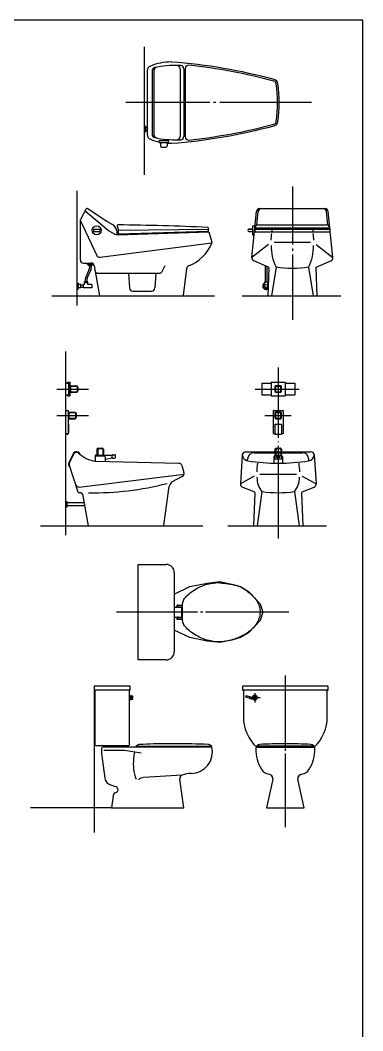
# Model space of a CAD drawing. Header units: inches. Extents: x -1249499 to 290957, y -589671 to 1013543.
# Drawn here: x -1185223 to -1183143, y 297588 to 303723 of the extents above; entities that cross this region are included whole.
import ezdxf

# ---------------------------------------------------------------- set-up
doc = ezdxf.new("R2010")
doc.units = ezdxf.units.IN
doc.header["$MEASUREMENT"] = 0
doc.layers.add('1BATH', color=1, linetype='Continuous')

msp = doc.modelspace()

# ---------------------------------------------------------------- linework, layer by layer
at = {"layer": '1BATH'}
for p, q in [((-1184471.1, 303561.9), (-1184471.1, 302785.2)), ((-1184252.4, 303427.8), (-1184252.4, 303017.5)), ((-1184229.7, 303427.8), (-1184229.7, 303017.5)), ((-1184221.7, 303430), (-1184221.7, 303015.4)), ((-1184451.1, 303416.9), (-1184451.1, 303028.4)), ((-1184422.1, 303416), (-1184422.1, 303029.4)), ((-1184412, 303416), (-1184412, 303029.4)), ((-1184072.1, 303222.7), (-1184582.4, 303222.7)), ((-1184034.6, 303222.7), (-1184049.6, 303222.7)), ((-1183454.8, 303222.7), (-1184010.7, 303222.7)), ((-1184451.1, 303072.7), (-1184461.1, 303072.7)), ((-1184451.1, 303052.7), (-1184461.1, 303052.7)), ((-1184378.8, 302992.7), (-1184323.4, 302992.7)), ((-1184378.8, 302980.2), (-1184378.8, 302992.7)), ((-1184323.4, 302980.2), (-1184323.4, 302992.7)), ((-1184378.8, 302980.2), (-1184323.4, 302980.2)), ((-1184371.1, 302980.2), (-1184371.1, 302959.6)), ((-1184364.1, 302952.6), (-1184338.1, 302952.6)), ((-1184331.1, 302980.2), (-1184331.1, 302959.6)), ((-1184878.4, 302686.6), (-1184878.4, 301992)), ((-1183570.5, 302713), (-1183570.5, 302362.1)), ((-1184824.5, 302574.4), (-1184857.2, 302513.2)), ((-1184829.4, 302565.2), (-1184686.6, 302447)), ((-1184810.2, 302578), (-1184697.2, 302503.1)), ((-1183816, 302283.1), (-1183789, 302561.5)), ((-1183786.9, 302478.6), (-1183778.8, 302561.5)), ((-1183769.1, 302579.7), (-1183371.9, 302579.7)), ((-1183354.1, 302478.6), (-1183362.2, 302561.5)), ((-1183325, 302283.1), (-1183352, 302561.5)), ((-1184858.4, 302508.5), (-1184858.4, 302269.1)), ((-1184858.4, 302508.5), (-1184758.4, 302295.6)), ((-1184695.7, 302502.2), (-1184661.8, 302483.8)), ((-1184777.3, 302454.2), (-1184739.5, 302454.2)), ((-1184777.3, 302441.1), (-1184739.5, 302441.1)), ((-1184680.5, 302442.6), (-1184647.7, 302424.7)), ((-1184654.4, 302476.8), (-1184638.3, 302450.9)), ((-1184637, 302446), (-1184637, 302421.2)), ((-1184633.8, 302474.8), (-1184629.1, 302451.9)), ((-1184631.6, 302421), (-1184076.8, 302438.5)), ((-1184628.5, 302443.1), (-1184628.9, 302431.5)), ((-1184623.8, 302426.3), (-1184083.5, 302443.4)), ((-1184623.5, 302447.9), (-1184081, 302454.8)), ((-1184076.8, 302438.5), (-1184059.1, 302375.4)), ((-1183834.1, 302454.2), (-1183813, 302454.2)), ((-1183834.1, 302441.1), (-1183813, 302441.1)), ((-1183813, 302454.2), (-1183833.6, 302454.2)), ((-1183813, 302475.4), (-1183813, 302420)), ((-1183813, 302475.4), (-1183797.4, 302475.4)), ((-1183800.9, 302438.5), (-1183340.7, 302438.5)), ((-1183799.3, 302454.8), (-1183342.2, 302454.8)), ((-1183798.5, 302463.6), (-1183343, 302463.6)), ((-1183797.7, 302460.8), (-1183797.7, 302443.5)), ((-1183777.7, 302480.8), (-1183363.3, 302480.8)), ((-1183694.9, 302463.6), (-1183694.9, 302438.5)), ((-1183446.1, 302463.6), (-1183446.1, 302438.5)), ((-1183343.3, 302460.8), (-1183343.3, 302443.5)), ((-1183813, 302420), (-1183802.7, 302420)), ((-1184737.5, 302284.3), (-1184058.6, 302372.7)), ((-1183716, 302361.7), (-1183816, 302283.1)), ((-1183681.5, 302375.4), (-1183459.5, 302375.4)), ((-1183570.5, 302338.1), (-1183570.5, 302323.1)), ((-1183425, 302361.7), (-1183325, 302283.1)), ((-1183715.6, 302223.1), (-1183804.3, 302263.1)), ((-1183570.5, 302300.7), (-1183570.5, 301904.8)), ((-1183425.4, 302223.1), (-1183336.7, 302263.1)), ((-1184838.4, 302249.1), (-1184793.8, 302249.1)), ((-1184804.2, 302211.6), (-1184825.1, 302163)), ((-1184817.5, 302249.1), (-1184817.5, 302244.1)), ((-1184817.5, 302244.1), (-1184780.6, 302244.1)), ((-1184795, 302207.6), (-1184815.9, 302159)), ((-1184812.5, 302244.1), (-1184812.5, 302239.1)), ((-1184812.5, 302239.1), (-1184782.5, 302239.1)), ((-1184807.5, 302239.1), (-1184807.5, 302234.1)), ((-1184807.5, 302234.1), (-1184787.5, 302234.1)), ((-1184802.5, 302234.1), (-1184802.5, 302219.5)), ((-1184792.5, 302234.1), (-1184792.5, 302219.5)), ((-1184787.5, 302239.1), (-1184787.5, 302234.1)), ((-1184782.5, 302244.1), (-1184782.5, 302239.1)), ((-1184774.1, 302232.5), (-1184742.1, 302049.1)), ((-1184361.4, 302197.6), (-1184343.2, 302233.2)), ((-1184231.6, 302051), (-1184211.5, 302216.7)), ((-1183735.5, 302232), (-1183735.5, 302134.1)), ((-1183725.5, 302227.5), (-1183725.5, 302134.1)), ((-1183712.7, 302218.3), (-1183719.8, 302049.1)), ((-1183669.2, 302225), (-1183697.5, 302049.1)), ((-1183471.8, 302225), (-1183443.5, 302049.1)), ((-1183428.3, 302218.3), (-1183421.2, 302049.1)), ((-1184831.7, 302119.1), (-1184831.7, 302134.1)), ((-1184811.7, 302134.1), (-1184831.7, 302134.1)), ((-1184826.7, 302134.1), (-1184826.7, 302155)), ((-1184816.7, 302134.1), (-1184816.7, 302155)), ((-1184811.7, 302119.1), (-1184811.7, 302134.1)), ((-1184749.3, 302186.6), (-1184379.2, 302186.6)), ((-1184565.8, 302186.6), (-1184558.9, 302097.7)), ((-1184398.5, 302186.6), (-1184406, 302097.6)), ((-1183740.5, 302134.1), (-1183740.5, 302109.1)), ((-1183740.5, 302134.1), (-1183720.5, 302134.1)), ((-1183720.5, 302134.1), (-1183720.5, 302109.1)), ((-1184854.7, 302119.1), (-1184868.4, 302119.1)), ((-1184854.7, 302099.1), (-1184868.4, 302099.1)), ((-1184854.7, 302116.4), (-1184838.4, 302116.4)), ((-1184854.7, 302101.7), (-1184838.4, 302101.7)), ((-1184831.7, 302119.1), (-1184838.4, 302119.1)), ((-1184788.4, 302099.1), (-1184838.4, 302099.1)), ((-1184811.7, 302129.1), (-1184831.7, 302129.1)), ((-1184788.4, 302119.1), (-1184811.7, 302119.1)), ((-1184788.4, 302119.1), (-1184788.4, 302099.1)), ((-1184539, 302079.2), (-1184425.9, 302079.2)), ((-1185031.4, 302049.1), (-1184044.1, 302049.1)), ((-1183875.7, 302049.1), (-1183276.8, 302049.1)), ((-1184947.4, 301711.6), (-1184947.4, 300597.1)), ((-1183656.3, 301614.2), (-1183656.3, 301188.9)), ((-1184947.4, 301519.2), (-1184929.4, 301519.2)), ((-1184936.4, 301526.2), (-1184936.4, 301519.2)), ((-1184936.4, 301526.2), (-1184922.4, 301526.2)), ((-1184929.4, 301519.2), (-1184929.4, 301449.2)), ((-1184922.4, 301526.2), (-1184922.4, 301442.2)), ((-1183756.3, 301519.2), (-1183698.3, 301519.2)), ((-1183756.3, 301519.2), (-1183756.3, 301449.2)), ((-1183698.3, 301526.2), (-1183614.3, 301526.2)), ((-1183698.3, 301526.2), (-1183698.3, 301442.2)), ((-1183614.3, 301526.2), (-1183614.3, 301442.2)), ((-1183614.3, 301519.2), (-1183556.3, 301519.2)), ((-1183556.3, 301519.2), (-1183556.3, 301449.2)), ((-1185000.6, 301484.2), (-1184809.2, 301484.2)), ((-1184922.4, 301499), (-1184917.4, 301499)), ((-1184922.4, 301469.5), (-1184917.4, 301469.5)), ((-1184917.4, 301504.2), (-1184917.4, 301464.2)), ((-1184917.4, 301504.2), (-1184877.4, 301504.2)), ((-1184917.4, 301500.8), (-1184877.4, 301500.8)), ((-1184917.4, 301467.6), (-1184877.4, 301467.6)), ((-1184917.4, 301464.2), (-1184877.4, 301464.2)), ((-1184877.4, 301504.2), (-1184877.4, 301464.2)), ((-1184872.4, 301495.8), (-1184872.4, 301472.6)), ((-1183796.8, 301484.2), (-1183529.1, 301484.2)), ((-1184947.4, 301449.2), (-1184929.4, 301449.2)), ((-1184936.4, 301449.2), (-1184936.4, 301442.2)), ((-1184936.4, 301442.2), (-1184922.4, 301442.2)), ((-1183756.3, 301449.2), (-1183698.3, 301449.2)), ((-1183698.3, 301442.2), (-1183614.3, 301442.2)), ((-1183614.3, 301449.2), (-1183556.3, 301449.2)), ((-1184947.4, 301354.2), (-1184932.4, 301354.2)), ((-1184932.4, 301354.2), (-1184932.4, 301214.2)), ((-1184932.4, 301339), (-1184927.4, 301339)), ((-1184927.4, 301344.2), (-1184927.4, 301304.2)), ((-1184927.4, 301344.2), (-1184887.4, 301344.2)), ((-1184927.4, 301340.8), (-1184887.4, 301340.8)), ((-1184887.4, 301344.2), (-1184887.4, 301304.2)), ((-1184882.4, 301335.8), (-1184882.4, 301312.6)), ((-1183686.3, 301354.2), (-1183686.3, 301214.2)), ((-1183686.3, 301354.2), (-1183626.3, 301354.2)), ((-1183626.3, 301354.2), (-1183626.3, 301214.2)), ((-1185000.6, 301324.2), (-1184809.2, 301324.2)), ((-1184932.4, 301309.5), (-1184927.4, 301309.5)), ((-1184927.4, 301307.6), (-1184887.4, 301307.6)), ((-1184927.4, 301304.2), (-1184887.4, 301304.2)), ((-1183737, 301324.2), (-1183577.4, 301324.2)), ((-1184947.4, 301214.2), (-1184932.4, 301214.2)), ((-1184940.5, 301214.2), (-1184940.5, 301211.2)), ((-1184932.4, 301271.2), (-1184929.4, 301271.2)), ((-1184929.4, 301271.2), (-1184929.4, 301216.2)), ((-1183686.3, 301214.2), (-1183677.1, 301214.2)), ((-1183677.1, 301271.2), (-1183677.1, 301211.2)), ((-1183677.1, 301271.2), (-1183635.5, 301271.2)), ((-1183635.5, 301271.2), (-1183635.5, 301211.2)), ((-1183635.5, 301214.2), (-1183626.3, 301214.2)), ((-1184940.5, 301211.2), (-1184934.4, 301211.2)), ((-1183677.1, 301211.2), (-1183635.5, 301211.2)), ((-1183656.3, 301164.9), (-1183656.3, 301162.2)), ((-1184902.3, 301090.1), (-1184927.8, 301039)), ((-1184757, 301118.4), (-1184757, 301088.4)), ((-1184752, 301123.4), (-1184722, 301123.4)), ((-1184752, 301123), (-1184752, 301083.4)), ((-1184749, 301126), (-1184725, 301126)), ((-1184722, 301123), (-1184722, 301083.4)), ((-1184717, 301118.4), (-1184717, 301088.4)), ((-1183854.8, 301102.9), (-1183457.7, 301102.9)), ((-1183801.9, 301097.5), (-1183510.6, 301097.5)), ((-1183676.3, 301118.4), (-1183676.3, 301088.4)), ((-1183671.3, 301123.4), (-1183641.3, 301123.4)), ((-1183671.3, 301123), (-1183671.3, 301083.4)), ((-1183668.3, 301126), (-1183644.3, 301126)), ((-1183656.3, 301139.7), (-1183656.3, 300576.6)), ((-1183641.3, 301123), (-1183641.3, 301083.4)), ((-1183636.3, 301118.4), (-1183636.3, 301088.4)), ((-1184898.7, 301088.3), (-1184924.2, 301037.3)), ((-1184767, 301078.4), (-1184767, 301045.6)), ((-1184766.4, 301045.5), (-1184260.5, 301034)), ((-1184762, 301083.4), (-1184665.4, 301083.4)), ((-1184762, 301078.4), (-1184712, 301078.4)), ((-1184707, 301073.4), (-1184707, 301044.2)), ((-1184707, 301058.6), (-1184665.4, 301066.3)), ((-1184665.4, 301066.3), (-1184665.4, 301083.4)), ((-1184665.4, 301082.2), (-1184664.1, 301082.2)), ((-1184665.4, 301067.4), (-1184664.1, 301067.4)), ((-1184664.1, 301068.5), (-1184664.1, 301082.3)), ((-1184661.1, 301085.3), (-1184648.4, 301085.3)), ((-1184661.1, 301065.5), (-1184648.4, 301065.5)), ((-1184645.4, 301068.5), (-1184645.4, 301082.3)), ((-1184644, 301070.5), (-1184644, 301080.3)), ((-1183874.8, 301084.7), (-1183886.3, 300908.3)), ((-1183874.6, 301086.6), (-1183874.8, 301084.7)), ((-1183841.9, 301047.9), (-1183841.9, 301057.5)), ((-1183682.3, 301073.4), (-1183682.3, 301034.2)), ((-1183677.3, 301078.4), (-1183675.9, 301078.4)), ((-1183675.9, 301080.4), (-1183675.9, 301058.6)), ((-1183636.6, 301058.6), (-1183675.9, 301058.6)), ((-1183672.9, 301083.4), (-1183662.3, 301083.4)), ((-1183650.2, 301083.4), (-1183639.6, 301083.4)), ((-1183636.6, 301080.4), (-1183636.6, 301058.6)), ((-1183636.6, 301078.4), (-1183635.3, 301078.4)), ((-1183630.3, 301073.4), (-1183630.3, 301034.2)), ((-1183470.6, 301047.9), (-1183470.6, 301057.5)), ((-1183470.6, 301047.9), (-1183470.6, 301057.5)), ((-1183437.9, 301086.6), (-1183437.8, 301084.7)), ((-1183437.8, 301084.7), (-1183426.3, 300908.3)), ((-1184925.3, 301022.1), (-1184872.2, 300861.1)), ((-1184864.3, 300889.5), (-1184228.4, 300968.3)), ((-1184240.9, 301019.4), (-1184228.9, 300976.6)), ((-1183767.2, 300968.3), (-1183545.3, 300968.3)), ((-1184239.2, 300953.3), (-1184303.6, 300918.1)), ((-1183801.8, 300954.5), (-1183886.3, 300908.3)), ((-1183510.8, 300954.5), (-1183426.3, 300908.3)), ((-1184854.4, 300854.2), (-1184862.7, 300854.2)), ((-1184844.6, 300845.9), (-1184811.1, 300654.2)), ((-1184351.7, 300656.1), (-1184318.1, 300891.8)), ((-1183801.4, 300859.5), (-1183874.6, 300888.2)), ((-1183798.5, 300854.8), (-1183805.5, 300654.2)), ((-1183755, 300861.4), (-1183783.3, 300654.2)), ((-1183557.6, 300861.4), (-1183529.3, 300654.2)), ((-1183514.1, 300854.8), (-1183507, 300654.2)), ((-1183511.1, 300859.5), (-1183438, 300888.2)), ((-1184835.6, 300794.2), (-1184937.4, 300794.2)), ((-1184832.1, 300774.2), (-1184937.4, 300774.2)), ((-1185100.4, 300654.2), (-1184113.2, 300654.2)), ((-1183961.5, 300654.2), (-1183362.5, 300654.2)), ((-1184145.8, 300129.9), (-1184638.4, 300129.9)), ((-1184115, 300129.9), (-1184128, 300129.9)), ((-1183591.1, 300129.9), (-1184097.2, 300129.9)), ((-1183613, 299319.5), (-1183613, 299745.3)), ((-1184774.5, 299666), (-1184774.5, 298791.6)), ((-1184559.5, 299626), (-1184554.5, 299626)), ((-1184554.5, 299621), (-1184551.8, 299621)), ((-1184551.8, 299621.7), (-1184541.8, 299621.7)), ((-1184551.8, 299621.7), (-1184551.8, 299602.8)), ((-1184541.8, 299621.7), (-1184541.8, 299602.8)), ((-1184541.8, 299621), (-1184539.1, 299621)), ((-1183851.9, 299620.9), (-1183854.2, 299615.1)), ((-1183821.2, 299613), (-1183851.9, 299620.9)), ((-1183821.2, 299613), (-1183805.9, 299617.1)), ((-1184559.5, 299596), (-1184554.5, 299596)), ((-1184554.5, 299601), (-1184539.1, 299601)), ((-1184551.8, 299615.1), (-1184541.8, 299615.1)), ((-1184551.8, 299602.8), (-1184541.8, 299602.8)), ((-1183822.5, 299602.8), (-1183854.2, 299615.1)), ((-1183827.8, 299611), (-1183766.7, 299611)), ((-1183822.5, 299602.8), (-1183804.3, 299603.2)), ((-1183613, 299288.8), (-1183613, 299301.7)), ((-1183613, 298825), (-1183613, 299270.9)), ((-1184669.5, 298941), (-1185159.9, 298941))]:
    msp.add_line(p, q, dxfattribs=at)
at = {"layer": '1BATH', "color": 1}
for p, q in [((-1184461.1, 303077.7), (-1184471.1, 303082.7)), ((-1184461.1, 303062.7), (-1184461.1, 303077.7)), ((-1184461.1, 303047.7), (-1184461.1, 303062.7)), ((-1184471.1, 303042.7), (-1184461.1, 303047.7)), ((-1184868.4, 302124.1), (-1184878.4, 302129.1)), ((-1184878.4, 302089.1), (-1184868.4, 302094.1)), ((-1184868.4, 302109.1), (-1184868.4, 302124.1)), ((-1184868.4, 302094.1), (-1184868.4, 302109.1)), ((-1184854.7, 302099.1), (-1184854.7, 302119.1)), ((-1184838.4, 302099.1), (-1184838.4, 302119.1)), ((-1184937.4, 300799.2), (-1184947.4, 300804.2)), ((-1184937.4, 300784.2), (-1184937.4, 300799.2)), ((-1184937.4, 300769.2), (-1184937.4, 300784.2)), ((-1184947.4, 300764.2), (-1184937.4, 300769.2)), ((-1184507.2, 299839.9), (-1184507.2, 300419.9)), ((-1184507.2, 300419.9), (-1184337.2, 300419.9)), ((-1184287.2, 300369.9), (-1184287.2, 300239.9)), ((-1184193, 300284.9), (-1184087, 300305.3)), ((-1184116.3, 300290), (-1184106.6, 300293.6)), ((-1184106.6, 300293.6), (-1184097, 300296.8)), ((-1184097, 300296.8), (-1184087.4, 300299.5)), ((-1184087.4, 300299.5), (-1184077.8, 300301.9)), ((-1184087, 300305.3), (-1184011.2, 300314.9)), ((-1184077.8, 300301.9), (-1184068.5, 300303.8)), ((-1184068.5, 300303.8), (-1184059.5, 300305.4)), ((-1184059.5, 300305.4), (-1184050.9, 300306.7)), ((-1184050.9, 300306.7), (-1184043, 300307.7)), ((-1184043, 300307.7), (-1184035.9, 300308.4)), ((-1184035.9, 300308.4), (-1184029.7, 300308.9)), ((-1184029.7, 300308.9), (-1184024.6, 300309.3)), ((-1184024.6, 300309.3), (-1184020.5, 300309.5)), ((-1184020.5, 300309.5), (-1184017.4, 300309.6)), ((-1184017.4, 300309.6), (-1184014.9, 300309.5)), ((-1184014.9, 300309.5), (-1184012.7, 300309.3)), ((-1184012.7, 300309.3), (-1184010.5, 300309)), ((-1184011.2, 300314.9), (-1183938.5, 300299.9)), ((-1184010.5, 300309), (-1184008, 300308.6)), ((-1184008, 300308.6), (-1184004.8, 300308)), ((-1184004.8, 300308), (-1184000.8, 300307.4)), ((-1184000.8, 300307.4), (-1183995.7, 300306.7)), ((-1183995.7, 300306.7), (-1183989.5, 300305.8)), ((-1183989.5, 300305.8), (-1183982.6, 300304.9)), ((-1183982.6, 300304.9), (-1183975, 300303.9)), ((-1183975, 300303.9), (-1183966.9, 300302.8)), ((-1183966.9, 300302.8), (-1183958.7, 300301.6)), ((-1183958.7, 300301.6), (-1183950.4, 300300.2)), ((-1183950.4, 300300.2), (-1183942.2, 300298.8)), ((-1183942.2, 300298.8), (-1183934.4, 300297.3)), ((-1183938.5, 300299.9), (-1183885.6, 300284.9)), ((-1183934.4, 300297.3), (-1183927, 300295.7)), ((-1183927, 300295.7), (-1183920, 300294.1)), ((-1183920, 300294.1), (-1183913.6, 300292.6)), ((-1183913.6, 300292.6), (-1183907.8, 300291.1)), ((-1184287.2, 300239.9), (-1184193, 300284.9)), ((-1184287.2, 300239.9), (-1184287.2, 300019.9)), ((-1184214.2, 300226), (-1184207.2, 300232.9)), ((-1184207.2, 300232.9), (-1184199.6, 300239.7)), ((-1184199.6, 300239.7), (-1184191.3, 300246.5)), ((-1184191.3, 300246.5), (-1184182.6, 300253.1)), ((-1184182.6, 300253.1), (-1184173.5, 300259.5)), ((-1184173.5, 300259.5), (-1184164.1, 300265.6)), ((-1184164.1, 300265.6), (-1184154.7, 300271.3)), ((-1184154.7, 300271.3), (-1184145.2, 300276.6)), ((-1184145.2, 300276.6), (-1184135.6, 300281.5)), ((-1184135.6, 300281.5), (-1184125.9, 300285.9)), ((-1184125.9, 300285.9), (-1184116.3, 300290)), ((-1183907.8, 300291.1), (-1183902.6, 300289.6)), ((-1183902.6, 300289.6), (-1183898.1, 300288.4)), ((-1183898.1, 300288.4), (-1183894.4, 300287.3)), ((-1183894.4, 300287.3), (-1183891.5, 300286.4)), ((-1183891.5, 300286.4), (-1183889.2, 300285.7)), ((-1183889.2, 300285.7), (-1183887.3, 300285)), ((-1183887.3, 300285), (-1183885.7, 300284.3)), ((-1183885.7, 300284.3), (-1183884.1, 300283.5)), ((-1183885.6, 300284.9), (-1183837.5, 300254.9)), ((-1183884.1, 300283.5), (-1183882.3, 300282.5)), ((-1183882.3, 300282.5), (-1183880.2, 300281.2)), ((-1183880.2, 300281.2), (-1183877.6, 300279.6)), ((-1183877.6, 300279.6), (-1183874.2, 300277.5)), ((-1183874.2, 300277.5), (-1183870.2, 300274.9)), ((-1183870.2, 300274.9), (-1183865.5, 300272)), ((-1183865.5, 300272), (-1183860.4, 300268.6)), ((-1183860.4, 300268.6), (-1183854.8, 300264.8)), ((-1183854.8, 300264.8), (-1183848.8, 300260.6)), ((-1183848.8, 300260.6), (-1183842.6, 300256)), ((-1183842.6, 300256), (-1183836.2, 300251.1)), ((-1183837.5, 300254.9), (-1183765.8, 300181.2)), ((-1183836.2, 300251.1), (-1183829.6, 300245.8)), ((-1183829.6, 300245.8), (-1183823, 300240.1)), ((-1183823, 300240.1), (-1183816.5, 300234.1)), ((-1183816.5, 300234.1), (-1183810, 300227.8)), ((-1184272.1, 300172.9), (-1184237.2, 300172.9)), ((-1184272.1, 300172.9), (-1184272.1, 300162.9)), ((-1184267.1, 300175.6), (-1184267.1, 300157)), ((-1184237.2, 300168.8), (-1184237.1, 300175.5)), ((-1184237.2, 300161.8), (-1184237.2, 300168.8)), ((-1184237.1, 300175.5), (-1184236.6, 300181.9)), ((-1184236.6, 300181.9), (-1184235.7, 300188.1)), ((-1184235.7, 300188.1), (-1184234.3, 300194.2)), ((-1184234.3, 300194.2), (-1184232.2, 300200.2)), ((-1184232.2, 300200.2), (-1184229.2, 300206.4)), ((-1184229.2, 300206.4), (-1184225.2, 300212.7)), ((-1184225.2, 300212.7), (-1184220.2, 300219.3)), ((-1184220.2, 300219.3), (-1184214.2, 300226)), ((-1183810, 300227.8), (-1183803.7, 300221.1)), ((-1183803.7, 300221.1), (-1183797.7, 300214.1)), ((-1183797.7, 300214.1), (-1183792, 300206.8)), ((-1183792, 300206.8), (-1183786.8, 300199.1)), ((-1183786.8, 300199.1), (-1183782, 300191.1)), ((-1183782, 300191.1), (-1183777.8, 300182.9)), ((-1183777.8, 300182.9), (-1183774.2, 300174.4)), ((-1183774.2, 300174.4), (-1183771.1, 300165.6)), ((-1183765.8, 300181.2), (-1183749.6, 300129.9)), ((-1184287.2, 300159.9), (-1184244.6, 300159.9)), ((-1184272.1, 300162.9), (-1184237.2, 300162.9)), ((-1184244.6, 300159.9), (-1184244.6, 300099.9)), ((-1184237.2, 300154.3), (-1184237.2, 300161.8)), ((-1184237.2, 300146.5), (-1184237.2, 300154.3)), ((-1184237.2, 300138.4), (-1184237.2, 300146.5)), ((-1184237.2, 300130.2), (-1184237.2, 300138.4)), ((-1184237.2, 300122), (-1184237.2, 300130.2)), ((-1184237.2, 300113.9), (-1184237.2, 300122)), ((-1184237.2, 300106), (-1184237.2, 300113.9)), ((-1183771.1, 300165.6), (-1183768.8, 300156.6)), ((-1183768.4, 300109.5), (-1183770.7, 300099.9)), ((-1183768.8, 300156.6), (-1183767.2, 300147.5)), ((-1183766.9, 300119.1), (-1183768.4, 300109.5)), ((-1183767.2, 300147.5), (-1183766.3, 300138.1)), ((-1183766.2, 300128.7), (-1183766.9, 300119.1)), ((-1183766.3, 300138.1), (-1183766.2, 300128.7)), ((-1183749.6, 300129.9), (-1183765.6, 300078.2)), ((-1184287.2, 300099.9), (-1184244.6, 300099.9)), ((-1184272.1, 300096.9), (-1184237.2, 300096.9)), ((-1184272.1, 300096.9), (-1184272.1, 300086.9)), ((-1184272.1, 300086.9), (-1184237.2, 300086.9)), ((-1184267.1, 300102.8), (-1184267.1, 300083.5)), ((-1184237.2, 300098.5), (-1184237.2, 300106)), ((-1184237.2, 300091.4), (-1184237.2, 300098.5)), ((-1184237.1, 300084.7), (-1184237.2, 300091.4)), ((-1184236.6, 300078.2), (-1184237.1, 300084.7)), ((-1184235.7, 300072), (-1184236.6, 300078.2)), ((-1184234.3, 300065.9), (-1184235.7, 300072)), ((-1184232.2, 300059.7), (-1184234.3, 300065.9)), ((-1184229.2, 300053.5), (-1184232.2, 300059.7)), ((-1184225.2, 300047.2), (-1184229.2, 300053.5)), ((-1184220.2, 300040.6), (-1184225.2, 300047.2)), ((-1183765.6, 300078.2), (-1183837.5, 300004.9)), ((-1183795.4, 300048.7), (-1183800.9, 300041.9)), ((-1183790.3, 300056.1), (-1183795.4, 300048.7)), ((-1183785.4, 300064.1), (-1183790.3, 300056.1)), ((-1183781, 300072.5), (-1183785.4, 300064.1)), ((-1183777, 300081.3), (-1183781, 300072.5)), ((-1183773.5, 300090.5), (-1183777, 300081.3)), ((-1183770.7, 300099.9), (-1183773.5, 300090.5)), ((-1184287.2, 300019.9), (-1184287.2, 299889.9)), ((-1184193, 299974.9), (-1184287.2, 300019.9)), ((-1184214.2, 300033.8), (-1184220.2, 300040.6)), ((-1184207.2, 300027), (-1184214.2, 300033.8)), ((-1184199.6, 300020.1), (-1184207.2, 300027)), ((-1184191.3, 300013.3), (-1184199.6, 300020.1)), ((-1184182.6, 300006.7), (-1184191.3, 300013.3)), ((-1184173.5, 300000.3), (-1184182.6, 300006.7)), ((-1184164.2, 299994.2), (-1184173.5, 300000.3)), ((-1184154.7, 299988.5), (-1184164.2, 299994.2)), ((-1184145.2, 299983.2), (-1184154.7, 299988.5)), ((-1183837.5, 300004.9), (-1183885.6, 299974.9)), ((-1183874.6, 299985.7), (-1183881, 299982.5)), ((-1183868.3, 299989.2), (-1183874.6, 299985.7)), ((-1183862, 299992.8), (-1183868.3, 299989.2)), ((-1183855.8, 299996.6), (-1183862, 299992.8)), ((-1183849.6, 300000.7), (-1183855.8, 299996.6)), ((-1183843.4, 300004.9), (-1183849.6, 300000.7)), ((-1183837.2, 300009.3), (-1183843.4, 300004.9)), ((-1183831, 300014), (-1183837.2, 300009.3)), ((-1183824.7, 300018.9), (-1183831, 300014)), ((-1183818.6, 300024), (-1183824.7, 300018.9)), ((-1183812.5, 300029.6), (-1183818.6, 300024)), ((-1183806.6, 300035.5), (-1183812.5, 300029.6)), ((-1183800.9, 300041.9), (-1183806.6, 300035.5)), ((-1184087, 299954.5), (-1184193, 299974.9)), ((-1184135.6, 299978.3), (-1184145.2, 299983.2)), ((-1184126, 299973.8), (-1184135.6, 299978.3)), ((-1184116.3, 299969.7), (-1184126, 299973.8)), ((-1184106.7, 299965.9), (-1184116.3, 299969.7)), ((-1184097, 299962.6), (-1184106.7, 299965.9)), ((-1184087.4, 299959.6), (-1184097, 299962.6)), ((-1184077.8, 299956.9), (-1184087.4, 299959.6)), ((-1184011.2, 299944.9), (-1184087, 299954.5)), ((-1184068.2, 299954.7), (-1184077.8, 299956.9)), ((-1184058.7, 299952.8), (-1184068.2, 299954.7)), ((-1184049.3, 299951.3), (-1184058.7, 299952.8)), ((-1184039.9, 299950.2), (-1184049.3, 299951.3)), ((-1184030.6, 299949.5), (-1184039.9, 299950.2)), ((-1184021.4, 299949.1), (-1184030.6, 299949.5)), ((-1184012.3, 299949.2), (-1184021.4, 299949.1)), ((-1184003.3, 299949.6), (-1184012.3, 299949.2)), ((-1183938.5, 299959.9), (-1184011.2, 299944.9)), ((-1183994.3, 299950.5), (-1184003.3, 299949.6)), ((-1183985.6, 299951.6), (-1183994.3, 299950.5)), ((-1183976.9, 299953), (-1183985.6, 299951.6)), ((-1183968.5, 299954.6), (-1183976.9, 299953)), ((-1183960.2, 299956.4), (-1183968.5, 299954.6)), ((-1183952.1, 299958.3), (-1183960.2, 299956.4)), ((-1183944.1, 299960.3), (-1183952.1, 299958.3)), ((-1183936.4, 299962.4), (-1183944.1, 299960.3)), ((-1183885.6, 299974.9), (-1183938.5, 299959.9)), ((-1183929, 299964.5), (-1183936.4, 299962.4)), ((-1183921.7, 299966.7), (-1183929, 299964.5)), ((-1183914.5, 299969), (-1183921.7, 299966.7)), ((-1183907.6, 299971.4), (-1183914.5, 299969)), ((-1183900.7, 299973.9), (-1183907.6, 299971.4)), ((-1183894.1, 299976.6), (-1183900.7, 299973.9)), ((-1183887.5, 299979.4), (-1183894.1, 299976.6)), ((-1183881, 299982.5), (-1183887.5, 299979.4)), ((-1184337.2, 299839.9), (-1184507.2, 299839.9)), ((-1184559.5, 299681), (-1184769.5, 299681)), ((-1183358, 299681), (-1183868, 299681)), ((-1184774.5, 299676), (-1184774.5, 299656)), ((-1184774.5, 299656), (-1184769.5, 299656)), ((-1184769.5, 299656), (-1184769.5, 299326)), ((-1184559.5, 299656), (-1184769.5, 299656)), ((-1184559.5, 299326), (-1184559.5, 299656)), ((-1184559.5, 299656), (-1184554.5, 299656)), ((-1184554.5, 299656), (-1184554.5, 299676)), ((-1184554.5, 299596), (-1184554.5, 299626)), ((-1184539.1, 299601), (-1184539.1, 299621)), ((-1183873, 299676), (-1183873, 299656)), ((-1183873, 299656), (-1183868, 299656)), ((-1183358, 299656), (-1183868, 299656)), ((-1183868, 299656), (-1183868, 299496)), ((-1183798, 299637.3), (-1183798, 299580.7)), ((-1183358, 299496), (-1183358, 299656)), ((-1183358, 299656), (-1183353, 299656)), ((-1183353, 299656), (-1183353, 299676)), ((-1184764.5, 299321), (-1184719.5, 299321)), ((-1184719.5, 299321), (-1184564.5, 299321)), ((-1184719.5, 299321), (-1184719.5, 299311)), ((-1184564.5, 299311), (-1184564.5, 299321)), ((-1184059.5, 299311), (-1184564.5, 299311)), ((-1184519.5, 299316), (-1184314.5, 299316)), ((-1184279.5, 299331), (-1184329.5, 299331)), ((-1184314.5, 299316), (-1184059.5, 299316)), ((-1183613, 299316), (-1183788, 299316)), ((-1183783, 299311), (-1183613, 299311)), ((-1183438, 299316), (-1183613, 299316)), ((-1183613, 299311), (-1183443, 299311)), ((-1184729.5, 299301), (-1184729.5, 299271)), ((-1184729.5, 299271), (-1184709.5, 299121)), ((-1184714.5, 299291), (-1184589.5, 299291)), ((-1184589.5, 299291), (-1184489.5, 299276)), ((-1184674.5, 299081), (-1184644.5, 299071)), ((-1184229.5, 298941), (-1184254.5, 299116)), ((-1183688, 299116), (-1183728, 298941)), ((-1183498, 298941), (-1183538, 299116)), ((-1184659.5, 299016), (-1184669.5, 298941)), ((-1184669.5, 298941), (-1184229.5, 298941)), ((-1183728, 298941), (-1183498, 298941))]:
    msp.add_line(p, q, dxfattribs=at)
at = {"layer": '1BATH'}
for points in [[(-1192801, 297547.7), (-1183142.6, 297547.7), (-1183142.6, 303723.1), (-1192801, 303723.1)], [(-1183676.3, 301499.2), (-1183676.3, 301469.2), (-1183671.3, 301464.2), (-1183641.3, 301464.2), (-1183636.3, 301469.2), (-1183636.3, 301499.2), (-1183641.3, 301504.2), (-1183671.3, 301504.2)], [(-1183672.3, 301497.6), (-1183672.3, 301470.9), (-1183669.6, 301468.2), (-1183642.9, 301468.2), (-1183640.3, 301470.9), (-1183640.3, 301497.6), (-1183642.9, 301500.2), (-1183669.6, 301500.2)], [(-1183676.3, 301339.2), (-1183676.3, 301309.2), (-1183671.3, 301304.2), (-1183641.3, 301304.2), (-1183636.3, 301309.2), (-1183636.3, 301339.2), (-1183641.3, 301344.2), (-1183671.3, 301344.2)], [(-1183672.3, 301337.6), (-1183672.3, 301310.9), (-1183669.6, 301308.2), (-1183642.9, 301308.2), (-1183640.3, 301310.9), (-1183640.3, 301337.6), (-1183642.9, 301340.2), (-1183669.6, 301340.2)]]:
    msp.add_lwpolyline(points, close=True, dxfattribs=at)
at = {"layer": '1BATH', "color": 1}
for points in [[(-1184564.5, 299311), (-1184719.5, 299311, 0.414214)], [(-1184529.3, 299281.9), (-1184534.5, 299241, 0.122797), (-1184519.5, 299116, 0.945751)], [(-1184239.5, 299141), (-1184474.5, 299126, 0.20266), (-1184504.5, 299111, 0.122404)]]:
    msp.add_lwpolyline(points, format="xyb", dxfattribs=at)
at = {"layer": '1BATH'}
for centre, radius in [((-1184758.4, 302447.7), 27.7), ((-1183730.5, 302109.1), 10), ((-1183656.3, 301075.4), 10), ((-1183656.3, 301075.4), 7.45), ((-1183798, 299611), 10)]:
    msp.add_circle(centre, radius, dxfattribs=at)
for centre, radius, start, end in [((-1184421.1, 303416.9), 30, 111.70511, 180), ((-1184303.3, 303121.1), 348.4, 90.42516, 111.70511), ((-1184402.1, 303416), 20, 106.34396, 180), ((-1184392, 303416), 20, 106.34396, 180), ((-1184271.6, 302764.5), 684.3, 89.24805, 101.47399), ((-1184305.7, 303439.5), 30, 85.66598, 90.42516), ((-1184558.8, 300099.2), 3379.9, 74.9347, 85.66598), ((-1184537.9, 300088.5), 3369.9, 85.45501, 85.6588), ((-1184272.4, 303427.8), 20, 0, 85.45501), ((-1184262.4, 303418.8), 30, 85.6588, 90.50182), ((-1184515.2, 300088.5), 3369.9, 85.45501, 85.6588), ((-1184249.7, 303427.8), 20, 0, 85.45501), ((-1184201.7, 303430), 20, 84.46527, 180), ((-1184558.8, 300099.2), 3369.9, 74.9347, 83.88371), ((-1183688.1, 303334), 30, 7.27196, 74.9347), ((-1183688.1, 303334), 20, 7.27196, 74.9347), ((-1184560, 303222.7), 899, 352.72804, 7.27196), ((-1184560, 303222.7), 909, 352.72804, 7.27196), ((-1184558.8, 306346.2), 3379.9, 274.32008, 285.0653), ((-1184558.8, 306346.2), 3369.9, 276.11976, 285.0653), ((-1183688.1, 303111.4), 20, 285.0653, 352.72804), ((-1183688.1, 303111.4), 30, 285.0653, 352.72804), ((-1184421.1, 303028.4), 30, 180, 248.29489), ((-1184303.3, 303324.2), 348.4, 248.29489, 257.49433), ((-1184402.1, 303029.4), 20, 180, 253.65604), ((-1184392, 303029.4), 20, 180, 253.65604), ((-1184271.6, 303680.8), 684.3, 258.52601, 270.75195), ((-1184537.9, 306356.9), 3369.9, 274.3412, 274.54499), ((-1184272.4, 303017.5), 20, 274.54499, 0), ((-1184262.4, 303026.6), 30, 269.49818, 274.3412), ((-1184515.2, 306356.9), 3369.9, 274.3412, 274.54499), ((-1184249.7, 303017.5), 20, 274.54499, 0), ((-1184201.7, 303015.4), 20, 180, 276.11976), ((-1184364.1, 302959.6), 7, 180, 270), ((-1184338.1, 302959.6), 7, 270, 0), ((-1184303.3, 303324.2), 348.4, 265.43207, 269.71749), ((-1184305, 302985.9), 10, 269.71749, 274.32008), ((-1184815.7, 302569.7), 10, 56.4509, 151.8758), ((-1183769.1, 302559.7), 20, 90, 174.75792), ((-1183758.9, 302559.7), 20, 90, 174.75792), ((-1183382.1, 302559.7), 20, 5.24208, 90), ((-1183371.9, 302559.7), 20, 5.24208, 90), ((-1184848.4, 302508.5), 10, 151.8758, 180), ((-1184686.1, 302519.7), 20, 236.4509, 241.45513), ((-1184758.4, 302447.7), 20, 160.88462, 199.11538), ((-1184758.4, 302447.7), 20, 340.88462, 19.11538), ((-1184666.1, 302469), 30, 226.96723, 241.29817), ((-1184671.4, 302466.2), 20, 31.87285, 61.45513), ((-1184647, 302446), 10, 0, 29.09184), ((-1184628.9, 302475.8), 5, 89.27662, 191.59131), ((-1184624.2, 302452.9), 5, 191.59131, 270.73191), ((-1184839.8, 285852.1), 16630.1, 87.39717, 89.27316), ((-1184623.5, 302442.9), 5, 90.73191, 177.58918), ((-1184084.8, 302460), 5, 3.73728, 87.39717), ((-1184083.7, 302448.4), 5, 271.81373, 3.78119), ((-1184089.9, 302459.7), 10.1, 331.58628, 3.73728), ((-1184089.8, 302448), 11.1, 3.78119, 38.00582), ((-1183834.1, 302447.7), 6.55, 90, 270), ((-1183777.7, 302460.8), 20, 90, 180), ((-1183792.7, 302443.5), 5, 180, 270), ((-1183363.3, 302460.8), 20, 0, 90), ((-1183348.3, 302443.5), 5, 270, 0), ((-1184633.3, 302451), 30, 241.29817, 273.2828), ((-1184623.9, 302431.3), 5, 177.58918, 271.80504), ((-1183425.2, 302378.5), 276.3, 169.63568, 178.06969), ((-1183715.8, 302378.5), 276.3, 1.93031, 10.36432), ((-1184293.8, 302470.2), 255.8, 291.4167, 336.94947), ((-1184078.4, 302370), 20, 0, 15.64104), ((-1183420, 302351.6), 279.5, 179.1987, 206.94053), ((-1183721, 302351.6), 279.5, 333.05947, 0.8013), ((-1184838.4, 302269.1), 20, 180, 270), ((-1184740.3, 302304.1), 20, 205.15575, 278.15996), ((-1183796.1, 302281.3), 20, 174.75792, 245.7223), ((-1183344.9, 302281.3), 20, 294.2777, 5.24208), ((-1184822.5, 302219.5), 20, 336.69474, 0), ((-1184822.5, 302219.5), 30, 336.69474, 0), ((-1184793.8, 302229.1), 20, 9.88964, 90), ((-1184749.3, 302206.6), 20, 189.88964, 270), ((-1184379.2, 302206.6), 20, 270, 332.96519), ((-1184191.7, 302214), 20, 115.83657, 172.34806), ((-1183717.7, 302218.5), 5, 357.60439, 65.7223), ((-1183570.5, 302945.8), 727.5, 262.20293, 277.79707), ((-1183423.3, 302218.5), 5, 114.2777, 182.39561), ((-1184806.7, 302155), 20, 156.69474, 180), ((-1184806.7, 302155), 10, 156.69474, 180), ((-1184539, 302099.2), 20, 184.44274, 270), ((-1184425.9, 302099.2), 20, 270, 355.21704), ((-1183730.5, 302109.1), 20, 120, 308.9901), ((-1183730.5, 302109.1), 15, 131.81031, 329.4282), ((-1183730.5, 302109.1), 20, 46.21867, 60), ((-1183730.5, 302109.1), 15, 25.78058, 48.18969), ((-1184877.4, 301495.8), 5, 0, 90), ((-1184877.4, 301472.6), 5, 270, 0), ((-1184887.4, 301335.8), 5, 0, 90), ((-1184887.4, 301312.6), 5, 270, 0), ((-1184934.4, 301216.2), 5, 270, 0), ((-1184881, 301078.9), 24, 15.00657, 151.8758), ((-1184881, 301078.9), 20, 59.55202, 151.8758), ((-1184734.9, 301243.8), 200.8, 227.35597, 260.97796), ((-1184752, 301118.4), 5, 90, 180), ((-1184749, 301123), 3, 90, 180), ((-1184725, 301123), 3, 0, 90), ((-1184722, 301118.4), 5, 0, 90), ((-1183854.9, 301082.7), 20.1, 89.95588, 169.10705), ((-1183844.7, 301077.5), 20, 90, 90), ((-1183801.9, 301057.5), 40, 90, 180), ((-1183671.3, 301118.4), 5, 90, 180), ((-1183668.3, 301123), 3, 90, 180), ((-1183644.3, 301123), 3, 0, 90), ((-1183641.3, 301118.4), 5, 0, 90), ((-1183510.6, 301057.5), 40, 0, 90), ((-1183467.9, 301077.5), 20, 90, 90), ((-1183467.9, 301077.5), 20, 90, 90), ((-1183457.7, 301082.7), 20.1, 10.89295, 90.04412), ((-1184906.3, 301028.3), 24, 153.44558, 231.81787), ((-1184906.3, 301028.3), 20, 153.44558, 198.26056), ((-1184762, 301078.4), 5, 90, 180), ((-1184762, 301073.4), 5, 90, 180), ((-1184752, 301088.4), 5, 180, 270), ((-1184722, 301088.4), 5, 270, 0), ((-1184712, 301073.4), 5, 0, 90), ((-1184661.1, 301082.3), 3, 90, 180), ((-1184661.1, 301068.5), 3, 180, 270), ((-1184648.4, 301082.3), 3, 0, 90), ((-1184648.4, 301068.5), 3, 270, 0), ((-1184647, 301080.3), 3, 0, 58.42333), ((-1184647, 301070.5), 3, 301.57667, 0), ((-1184260.2, 301014), 20, 15.64104, 91.01412), ((-1183834.5, 301087.4), 40.1, 181.14199, 261.53318), ((-1183656.3, 302277.6), 1243.7, 261.48461, 278.51863), ((-1183319.9, 300968.6), 467.3, 172.03632, 178.52053), ((-1183677.3, 301073.4), 5, 90, 180), ((-1183671.3, 301088.4), 5, 180, 270), ((-1183672.9, 301080.4), 3, 90, 180), ((-1183641.3, 301088.4), 5, 270, 0), ((-1183639.6, 301080.4), 3, 0, 90), ((-1183635.3, 301073.4), 5, 0, 90), ((-1183992.6, 300968.6), 467.3, 1.47947, 7.96368), ((-1183478, 301087.4), 40.1, 278.46682, 358.85801), ((-1184248.2, 300971.2), 20, 296.80186, 15.64104), ((-1184771.2, 302585.4), 1730.7, 268.78907, 284.72439), ((-1184278.4, 300887), 40, 128.9184, 173.09059), ((-1183866.4, 300906.5), 20, 174.75792, 245.7223), ((-1183651.2, 300946.3), 134.1, 179.13629, 219.29341), ((-1183661.4, 300946.3), 134.1, 320.70659, 0.86371), ((-1183446.2, 300906.5), 20, 294.2777, 5.24208), ((-1184867.2, 300909.3), 20, 205.15575, 278.15996), ((-1184862.7, 300864.2), 10, 198.26056, 270), ((-1184854.4, 300844.2), 10, 9.88964, 90), ((-1183803.5, 300855), 5, 357.60439, 65.7223), ((-1183656.3, 301582.2), 727.5, 262.20293, 277.79707), ((-1183509.1, 300855), 5, 114.2777, 182.39561), ((-1183798, 299611), 15, 211.97286, 162.86496)]:
    msp.add_arc(centre, radius, start, end, dxfattribs=at)
at = {"layer": '1BATH', "color": 1}
for centre, radius, start, end in [((-1184337.2, 300369.9), 50, 0, 90), ((-1184337.2, 299889.9), 50, 270, 0), ((-1184769.5, 299676), 5, 90, 180), ((-1184559.5, 299676), 5, 0, 90), ((-1183868, 299676), 5, 90, 180), ((-1183358, 299676), 5, 0, 90), ((-1183614.1, 299496), 253.9, 180, 227.05687), ((-1183611.9, 299496), 253.9, 312.94313, 0), ((-1184764.5, 299326), 5, 180, 270), ((-1184719.5, 299301), 10, 90, 180), ((-1184564.5, 299326), 5, 270, 0), ((-1184519.5, 299316.4), 0.473, 135, 270), ((-1184499.7, 299296.6), 28.5, 121.32098, 135), ((-1184495.1, 299289.1), 37.4, 93.09406, 121.32098), ((-1184326.3, 296167.6), 3163.3, 90.05699, 93.09406), ((-1184283.2, 295001), 4330, 87.337, 89.95134), ((-1184186, 299281), 130, 270.66731, 13.33523), ((-1184083.7, 299289.2), 37.1, 58.81339, 87.337), ((-1184079.1, 299296.8), 28.2, 45, 58.81339), ((-1184059.5, 299316.4), 0.478, 270, 45), ((-1183783, 299301), 10, 114.03534, 180), ((-1183788, 299316.3), 0.281, 135, 270), ((-1183753.2, 299281.4), 49.5, 127.02218, 135), ((-1183783, 299301), 10, 90, 114.03534), ((-1183766.7, 299299.2), 27.2, 93.36646, 127.02218), ((-1183613, 296687.8), 2643.2, 90, 93.36646), ((-1183613, 296687.8), 2643.2, 86.63354, 90), ((-1183459.4, 299299.2), 27.2, 52.97782, 86.63354), ((-1183472.9, 299281.4), 49.5, 45, 52.97782), ((-1183443, 299301), 10, 65.96466, 90), ((-1183443, 299301), 10, 0, 65.96466), ((-1183438, 299316.3), 0.281, 270, 45), ((-1183552.3, 299301), 240.7, 180, 211.28449), ((-1183673.7, 299301), 240.7, 328.71551, 0), ((-1184231.6, 299119.2), 23.1, 109.94238, 188.1301), ((-1184182.6, 298984), 167, 90.66731, 109.94238), ((-1183703.4, 299209.2), 63.9, 211.28449, 261.33537), ((-1183717.5, 299116.9), 29.4, 358.27577, 81.33537), ((-1183508.6, 299116.9), 29.4, 98.66463, 181.72423), ((-1183522.7, 299209.2), 63.9, 278.66463, 328.71551), ((-1184661.9, 299127.3), 48, 187.59464, 254.77721), ((-1184652, 299048.5), 23.7, 18.43495, 71.56505), ((-1184629.5, 299006), 31.6, 108.43495, 161.56505), ((-1184644.5, 299051), 15.8, 288.43495, 18.43495)]:
    msp.add_arc(centre, radius, start, end, dxfattribs=at)

doc.saveas('drawing.dxf')
